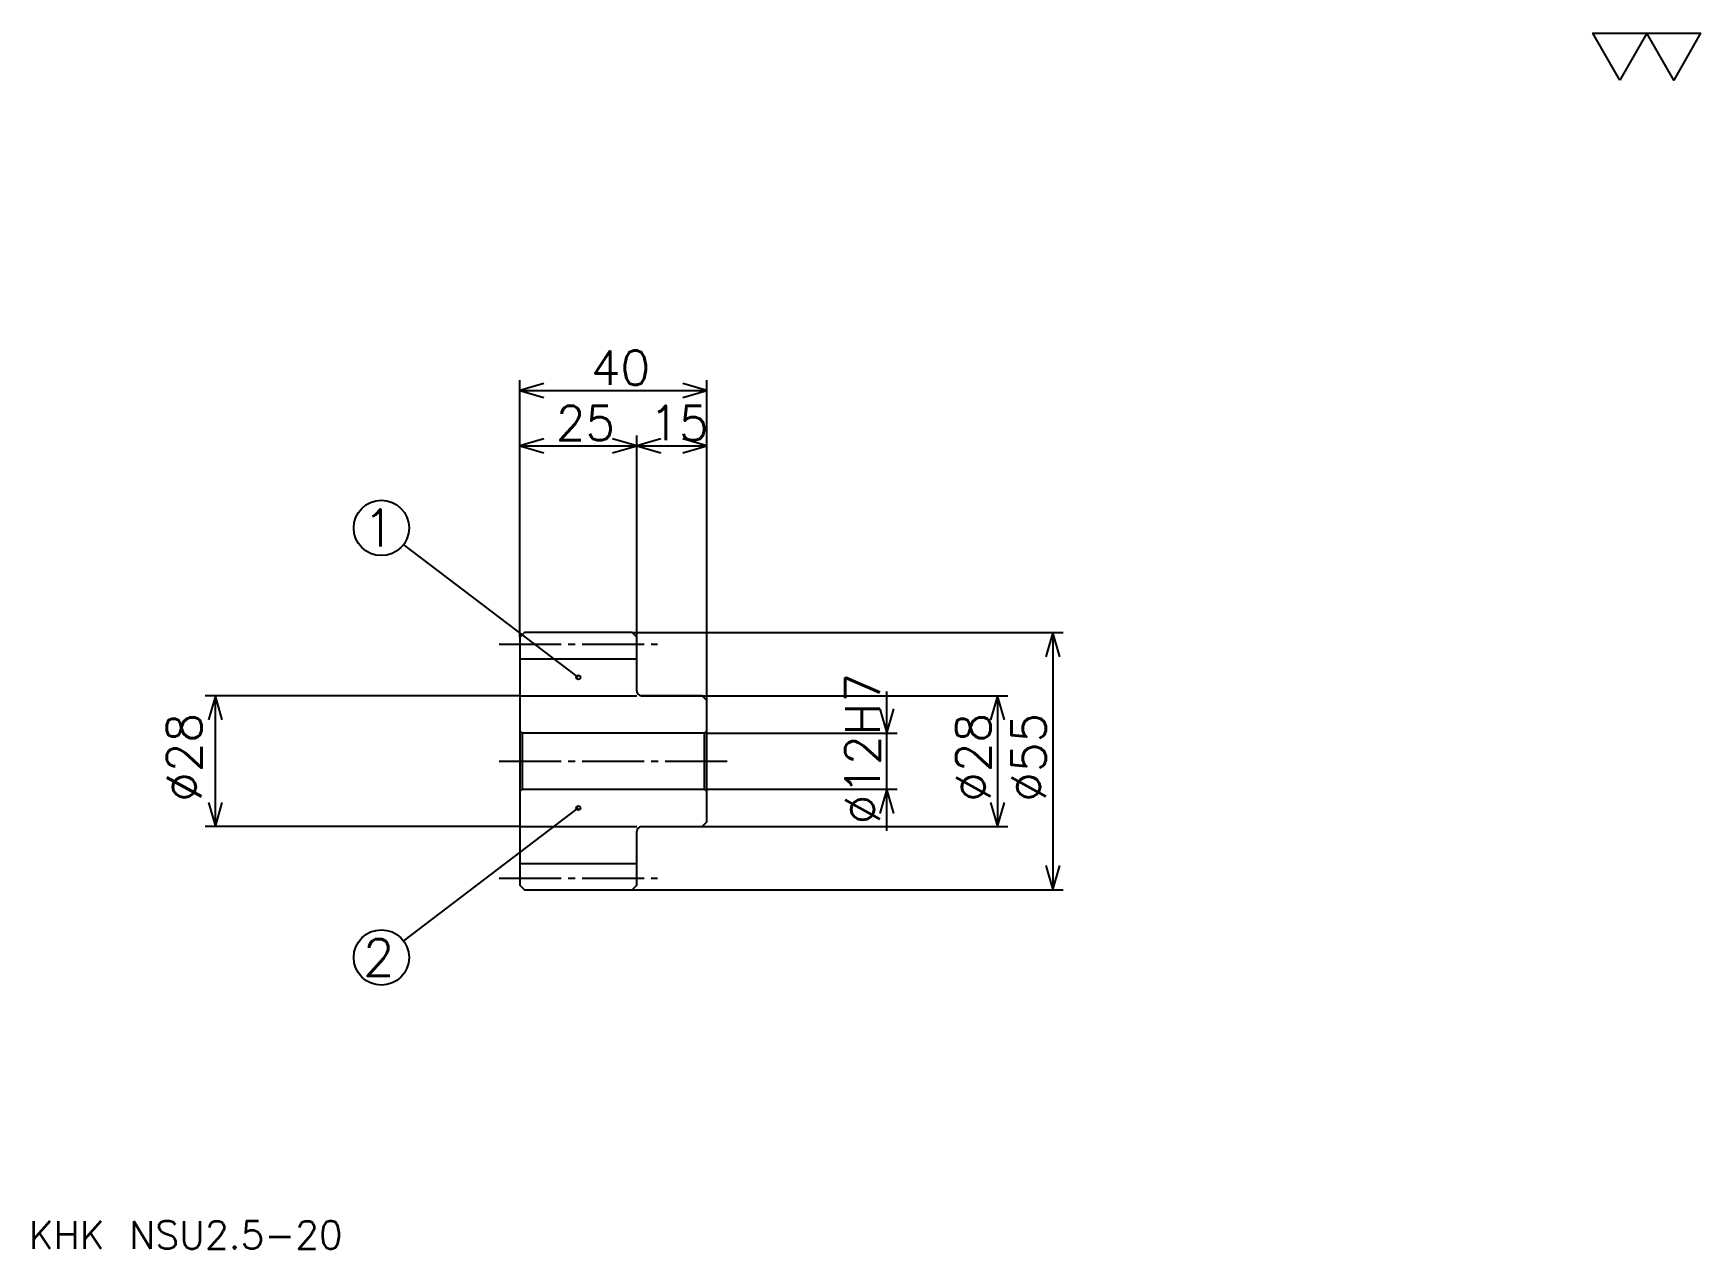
# Model space of a CAD drawing. Extents: x 16 to 372, y 16 to 276.
import ezdxf

# ---------------------------------------------------------------- set-up
doc = ezdxf.new("R2010")
doc.units = 0
doc.linetypes.add('DASHDOT', pattern=[17.739131, 13.304348, -1.478261, 1.478261, -1.478261])
doc.layers.get('0').update_dxf_attribs({"linetype": 'CONTINUOUS'})
doc.layers.add('DASHDOT', color=6, linetype='DASHDOT')
doc.styles.add('KANJI', font='TXT', dxfattribs={"bigfont": 'BIGFONT'})

msp = doc.modelspace()

# ---------------------------------------------------------------- linework, layer by layer
at = {"color": 5}
for p, q in [((119.739136, 147.978256), (119.739136, 201.934784)), ((119.739136, 199.717392), (159.739136, 199.717392)), ((159.739136, 147.978256), (159.739136, 201.934784)), ((144.739136, 147.978256), (144.739136, 190.108688)), ((119.739136, 187.891296), (144.739136, 187.891296)), ((144.739136, 187.891296), (159.739136, 187.891296)), ((132.239136, 138.415756), (94.883911, 166.768555)), ((119.739136, 146.978256), (119.739136, 147.978256)), ((143.739136, 147.978256), (159.739136, 147.978256)), ((144.739136, 146.978256), (144.739136, 147.978256)), ((159.739136, 147.978256), (235.869568, 147.978256)), ((159.739136, 133.478256), (159.739136, 147.978256)), ((233.652176, 147.978256), (233.652176, 92.978256)), ((119.739136, 134.478256), (52.478264, 134.478256)), ((54.695656, 106.478256), (54.695656, 134.478256)), ((145.739136, 134.478256), (159.739136, 134.478256)), ((159.739136, 134.478256), (224.043488, 134.478256)), ((198.17392, 105.608688), (198.17392, 135.347824)), ((221.826096, 134.478256), (221.826096, 106.478256)), ((159.739136, 126.478256), (200.391312, 126.478256)), ((159.739136, 114.478256), (200.391312, 114.478256)), ((132.239136, 110.478256), (94.881897, 82.090614)), ((119.739136, 106.478256), (52.478264, 106.478256)), ((145.739136, 106.478256), (159.739136, 106.478256)), ((159.739136, 106.478256), (224.043488, 106.478256)), ((143.739136, 92.978256), (159.739136, 92.978256)), ((159.739136, 92.978256), (235.869568, 92.978256))]:
    msp.add_line(p, q, dxfattribs=at)
at = {"color": 4}
for p, q in [((119.739136, 142.353256), (144.739136, 142.353256)), ((119.739136, 134.478256), (144.739136, 134.478256)), ((120.239136, 126.478256), (120.239136, 114.478256)), ((159.239136, 126.478256), (159.739136, 126.978256)), ((159.239136, 114.478256), (159.739136, 113.978256)), ((119.739136, 106.478256), (144.739136, 106.478256)), ((119.739136, 98.603256), (144.739136, 98.603256))]:
    msp.add_line(p, q, dxfattribs=at)
at = {"color": 7}
msp.add_lwpolyline([(354.782623, 266.086945), (349.017395, 276.079987), (372.078278, 276.079987), (366.313049, 266.086945), (360.547852, 276.079987), (354.782623, 266.086945)], dxfattribs=at)
at = {"color": 5}
for points in [[(124.913048, 201.195648), (119.739136, 199.717392), (124.913048, 198.239136)], [(154.565216, 198.239136), (159.739136, 199.717392), (154.565216, 201.195648)], [(124.913048, 189.369568), (119.739136, 187.891296), (124.913048, 186.413025)], [(139.565216, 186.413025), (144.739136, 187.891296), (139.565216, 189.369568)], [(149.913055, 189.369568), (144.739136, 187.891296), (149.913055, 186.413025)], [(154.565216, 186.413025), (159.739136, 187.891296), (154.565216, 189.369568)], [(235.130432, 142.804352), (233.652176, 147.978256), (232.17392, 142.804352)], [(56.173916, 129.304337), (54.695656, 134.478256), (53.217392, 129.304337)], [(223.304352, 129.304337), (221.826096, 134.478256), (220.347839, 129.304337)], [(196.695648, 131.652176), (198.17392, 126.478256), (199.652191, 131.652176)], [(199.652191, 109.304344), (198.17392, 114.478256), (196.695648, 109.304344)], [(53.217392, 111.652168), (54.695656, 106.478256), (56.173916, 111.652168)], [(220.347839, 111.652168), (221.826096, 106.478256), (223.304352, 111.652168)], [(232.17392, 98.152168), (233.652176, 92.978256), (235.130432, 98.152168)]]:
    msp.add_lwpolyline(points, dxfattribs=at)
at = {"color": 4}
for points in [[(144.739136, 135.478256), (144.739136, 146.978256), (143.739136, 147.978256), (120.739136, 147.978256), (119.739136, 146.978256), (119.739136, 113.978256)], [(145.739136, 106.478256), (158.739136, 106.478256), (159.739136, 107.478256), (159.739136, 133.478256), (158.739136, 134.478256), (145.739136, 134.478256)], [(119.739136, 113.978256), (120.239136, 114.478256), (159.239136, 114.478256), (159.239136, 126.478256), (120.239136, 126.478256), (119.739136, 126.978256)], [(119.739136, 113.978256), (119.739136, 93.978256), (120.739136, 92.978256), (143.739136, 92.978256), (144.739136, 93.978256), (144.739136, 105.478256)]]:
    msp.add_lwpolyline(points, dxfattribs=at)
at = {"color": 5}
for centre, radius in [((90.17392, 170.343475), 5.913043), ((132.239136, 138.415756), 0.443478), ((132.239136, 110.478256), 0.443478), ((90.17392, 78.513039), 5.913043)]:
    msp.add_circle(centre, radius, dxfattribs=at)
at = {"color": 4}
for centre, start, end in [((145.739136, 135.478256), 180, 270), ((145.739136, 105.478256), 90, 180)]:
    msp.add_arc(centre, 1, start, end, dxfattribs=at)
at = {"layer": 'DASHDOT', "color": 7}
for p, q in [((115.304352, 145.478256), (149.17392, 145.478256)), ((115.304352, 120.478256), (164.17392, 120.478256)), ((115.304352, 95.478256), (149.17392, 95.478256))]:
    msp.add_line(p, q, dxfattribs=at)

# ---------------------------------------------------------------- texts
at = {"color": 7, "style": 'KANJI'}
for s, height, p in [('40', 7.391304, (134.934784, 200.899994)), ('25', 7.391304, (127.434784, 189.073914)), ('15', 7.391304, (147.434784, 189.073914)), ('1', 7.884058, (86.231888, 166.401443)), ('2', 7.884058, (86.231888, 74.571014)), ('KHK NSU2.5-20', 5.913043, (14.782609, 16.26087))]:
    msp.add_text(s, height=height, dxfattribs=at).set_placement(p)
for s, p in [('%%c12H7', (196.695648, 106.989128)), ('%%c28', (51.739136, 111.793472)), ('%%c28', (220.347839, 111.793472)), ('%%c55', (232.17392, 111.793472))]:
    msp.add_text(s, height=7.391304, rotation=90, dxfattribs=at).set_placement(p)

doc.saveas('drawing.dxf')
